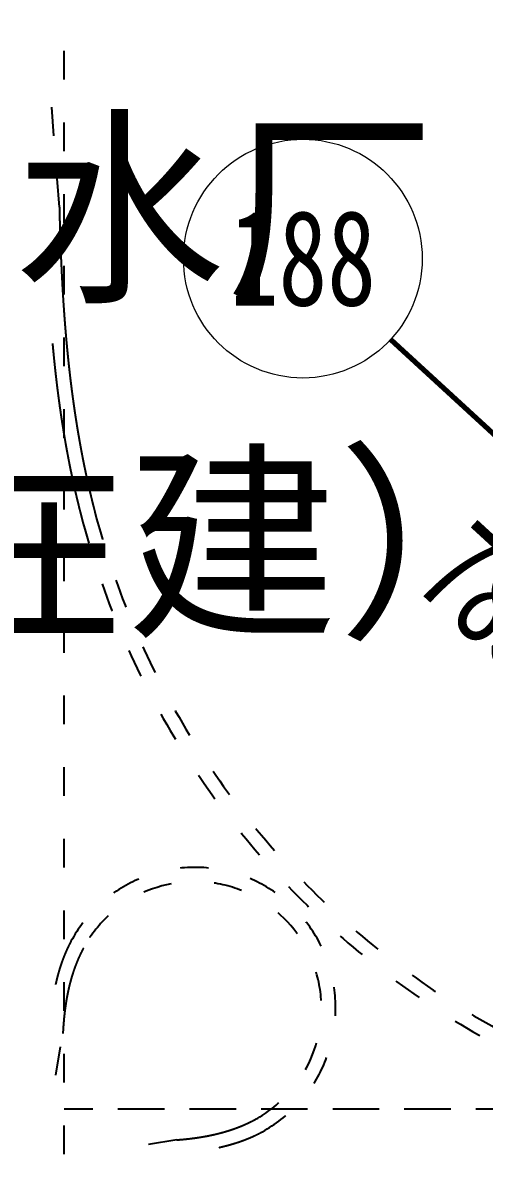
# Model space of a CAD drawing. Header units: millimetres. Extents: x 19715 to 35549, y 3563 to 14826.
# Drawn here: x 21232.6 to 21425.9, y 9720.6 to 10197 of the extents above; entities that cross this region are included whole.
import ezdxf
from ezdxf.enums import TextEntityAlignment as Align

# ---------------------------------------------------------------- set-up
doc = ezdxf.new("R2010")
doc.units = ezdxf.units.MM
doc.linetypes.add('ACAD_ISO03W100', pattern=[30, 12, -18])
doc.layers.get('0').update_dxf_attribs({"linetype": 'ACAD_ISO03W100'})
for name, color, linetype, lineweight in [('下管段标注', 93, 'Continuous', 13), ('管段', 4, 'Continuous', 70), ('节点', 30, 'Continuous', 13)]:
    doc.layers.add(name, color=color, linetype=linetype, lineweight=lineweight)
doc.styles.add('样式 2', font='simhei.ttf')
doc.styles.add('管段仿宋', font='simfang.ttf', dxfattribs={"width": 0.75})
doc.styles.add('节点仿宋', font='simfang.ttf', dxfattribs={"width": 0.75})

msp = doc.modelspace()

# ---------------------------------------------------------------- linework, layer by layer
for points in [[(21249.94, 7833.18), (21249.94, 11293.27)], [(21249.94, 7833.18), (21249.94, 11293.27)], [(21249.94, 7833.18), (21249.94, 11293.27)], [(21249.94, 9742.16), (21709.47, 9742.17)], [(21272.44, 9742.16), (21709.47, 9742.17)]]:
    msp.add_lwpolyline(points)
for points in [[(21512.75, 9743.37, -0.272996), (21262.79, 9992.15, -0.000496), (21262.55, 9993.05, -0.000988), (21262.44, 9993.5, -0.000004), (21262.1, 9994.85, -0.000495), (21262.09, 9994.86, -0.000488), (21261.92, 9995.54, -0.000492), (21261.75, 9996.22, -0.000484), (21261.58, 9996.9, -0.000488), (21261.42, 9997.58, -0.00048), (21261.25, 9998.26, -0.000484), (21261.09, 9998.94, -0.000476), (21260.93, 9999.62, -0.00048), (21260.77, 10000.3, -0.000472), (21260.61, 10000.98, -0.000476), (21260.45, 10001.66, -0.000468), (21260.29, 10002.35, -0.000472), (21260.13, 10003.03, -0.000464), (21259.98, 10003.71, -0.000468), (21259.83, 10004.39, -0.00046), (21259.67, 10005.08, -0.000464), (21259.52, 10005.76, -0.000456), (21259.37, 10006.45, -0.00046), (21259.23, 10007.13, -0.000452), (21259.08, 10007.82, -0.000456), (21258.93, 10008.5, -0.000448), (21258.79, 10009.19, -0.000452), (21258.64, 10009.87, -0.000444), (21258.5, 10010.56, -0.000448), (21258.36, 10011.24, -0.00044), (21258.22, 10011.93, -0.000444), (21258.08, 10012.61, -0.000436), (21257.94, 10013.3, -0.00044), (21257.81, 10013.98, -0.000432), (21257.67, 10014.67, -0.000436), (21257.54, 10015.36, -0.000428), (21257.41, 10016.05, -0.000432), (21257.28, 10016.73, -0.000424), (21257.15, 10017.42, -0.000428), (21257.02, 10018.11, -0.00042), (21256.89, 10018.8, -0.000424), (21256.76, 10019.48, -0.000416), (21256.64, 10020.18, -0.00042), (21256.51, 10020.86, -0.000412), (21256.39, 10021.55, -0.000416), (21256.27, 10022.24, -0.000408), (21256.15, 10022.93, -0.000412), (21256.03, 10023.62, -0.000404), (21255.91, 10024.31, -0.000408), (21255.79, 10025, -0.0004), (21255.67, 10025.69, -0.000404), (21255.56, 10026.38, -0.000396), (21255.44, 10027.07, -0.0004), (21255.33, 10027.76, -0.000392), (21255.22, 10028.46, -0.000396), (21255.11, 10029.14, -0.000388), (21255, 10029.84, -0.000392), (21254.89, 10030.53, -0.000384), (21254.78, 10031.22, -0.000388), (21254.67, 10031.91, -0.00038), (21254.57, 10032.61, -0.000384), (21254.46, 10033.29, -0.000376), (21254.36, 10033.99, -0.00038), (21254.26, 10034.68, -0.000372), (21254.16, 10035.38, -0.000376), (21254.06, 10036.06, -0.000368), (21253.96, 10036.76, -0.000372), (21253.86, 10037.45, -0.000364), (21253.76, 10038.15, -0.000368), (21253.67, 10038.84, -0.00036), (21253.57, 10039.53, -0.000364), (21253.48, 10040.22, -0.000356), (21253.38, 10040.92, -0.00036), (21253.29, 10041.61, -0.000352), (21253.2, 10042.31, -0.000356), (21253.11, 10043, -0.000348), (21253.02, 10043.7, -0.000352), (21252.93, 10044.39, -0.000344), (21252.84, 10045.09, -0.000348), (21252.76, 10045.78, -0.00034), (21252.67, 10046.48, -0.000344), (21252.59, 10047.17, -0.000336), (21252.5, 10047.87, -0.00034), (21252.42, 10048.56, -0.000332), (21252.34, 10049.26, -0.000336), (21252.26, 10049.95, -0.000328), (21252.18, 10050.65, -0.000332), (21252.1, 10051.34, -0.000324), (21252.02, 10052.04, -0.000328), (21251.94, 10052.73, -0.00032), (21251.87, 10053.43, -0.000324), (21251.79, 10054.12, -0.000316), (21251.72, 10054.82, -0.00032), (21251.64, 10055.51, -0.000312), (21251.57, 10056.21, -0.000316), (21251.5, 10056.91, -0.000308), (21251.43, 10057.61, -0.000312), (21251.36, 10058.3, -0.000304), (21251.29, 10059, -0.000308), (21251.22, 10059.69, -0.0003), (21251.15, 10060.39, -0.000304), (21251.09, 10061.09, -0.000296), (21251.02, 10061.79, -0.0003), (21250.96, 10062.48, -0.000292), (21250.89, 10063.18, -0.000296), (21250.83, 10063.87, -0.000288), (21250.77, 10064.58, -0.000292), (21250.7, 10065.27, -0.000284), (21250.64, 10065.97, -0.000288), (21250.58, 10066.66, -0.00028), (21250.52, 10067.37, -0.000284), (21250.47, 10068.06, -0.000276), (21250.41, 10068.76, -0.00028), (21250.35, 10069.45, -0.000272), (21250.29, 10070.16, -0.000276), (21250.24, 10070.85, -0.000268), (21250.18, 10071.55, -0.000272), (21250.13, 10072.25, -0.000264), (21250.08, 10072.95, -0.000268), (21250.02, 10073.64, -0.00026), (21249.97, 10074.34, -0.000264), (21249.92, 10075.04, -0.000256), (21249.87, 10075.74, -0.00026), (21249.82, 10076.43, -0.000252), (21249.77, 10077.14, -0.000256), (21249.73, 10077.83, -0.000248), (21249.68, 10078.53, -0.000252), (21249.63, 10079.23, -0.000244), (21249.58, 10079.93, -0.000248), (21249.54, 10080.62, -0.00024), (21249.49, 10081.33, -0.000244), (21249.45, 10082.02, -0.000236), (21249.41, 10082.73, -0.00024), (21249.37, 10083.42, -0.000232), (21249.32, 10084.12, -0.000236), (21249.28, 10084.82, -0.000228), (21249.24, 10085.52, -0.000232), (21249.2, 10086.21, -0.000224), (21249.16, 10086.92, -0.000228), (21249.12, 10087.61, -0.00022), (21249.08, 10088.32, -0.000224), (21249.05, 10089.01, -0.000216), (21249.01, 10089.72, -0.00022), (21248.97, 10090.41, -0.000212), (21248.94, 10091.11, -0.000216), (21248.9, 10091.81, -0.000208), (21248.87, 10092.51, -0.000212), (21248.83, 10093.2, -0.000204), (21248.8, 10093.91, -0.000208), (21248.77, 10094.6, -0.0002), (21248.74, 10095.31, -0.000204), (21248.7, 10096, -0.000196), (21248.67, 10096.71, -0.0002), (21248.64, 10097.4, -0.000192), (21248.61, 10098.11, -0.000196), (21248.58, 10098.8, -0.000188), (21248.55, 10099.51, -0.000192), (21248.53, 10100.2, -0.000184), (21248.5, 10100.9, -0.000188), (21248.47, 10101.6, -0.00018), (21248.44, 10102.3, -0.000184), (21248.42, 10103, -0.000176), (21248.39, 10103.7, -0.00018), (21248.37, 10104.39, -0.000172), (21248.34, 10105.1, -0.000176), (21248.32, 10105.79, -0.000168), (21248.29, 10106.5, -0.000172), (21248.27, 10107.19, -0.000164), (21248.25, 10107.9, -0.000168), (21248.23, 10108.59, -0.00016), (21248.2, 10109.3, -0.000164), (21248.18, 10109.99, -0.000156), (21248.16, 10110.7, -0.00016), (21248.14, 10111.39, -0.000152), (21248.12, 10112.1, -0.000156), (21248.1, 10112.79, -0.000148), (21248.08, 10113.5, -0.000152), (21248.06, 10114.19, -0.000144), (21248.04, 10114.9, -0.000148), (21248.03, 10115.59, -0.00014), (21248.01, 10116.3, -0.000144), (21247.99, 10116.99, -0.000136), (21247.97, 10117.7, -0.00014), (21247.96, 10118.39, -0.000132), (21247.94, 10119.1, -0.000136), (21247.93, 10119.79), (21244.56, 10164.3)], [(21512.75, 9743.37, -0.272996), (21262.79, 9992.15, -0.000496), (21262.55, 9993.05, -0.000988), (21262.44, 9993.5, -0.000004), (21262.1, 9994.85, -0.000495), (21262.09, 9994.86, -0.000488), (21261.92, 9995.54, -0.000492), (21261.75, 9996.22, -0.000484), (21261.58, 9996.9, -0.000488), (21261.42, 9997.58, -0.00048), (21261.25, 9998.26, -0.000484), (21261.09, 9998.94, -0.000476), (21260.93, 9999.62, -0.00048), (21260.77, 10000.3, -0.000472), (21260.61, 10000.98, -0.000476), (21260.45, 10001.66, -0.000468), (21260.29, 10002.35, -0.000472), (21260.13, 10003.03, -0.000464), (21259.98, 10003.71, -0.000468), (21259.83, 10004.39, -0.00046), (21259.67, 10005.08, -0.000464), (21259.52, 10005.76, -0.000456), (21259.37, 10006.45, -0.00046), (21259.23, 10007.13, -0.000452), (21259.08, 10007.82, -0.000456), (21258.93, 10008.5, -0.000448), (21258.79, 10009.19, -0.000452), (21258.64, 10009.87, -0.000444), (21258.5, 10010.56, -0.000448), (21258.36, 10011.24, -0.00044), (21258.22, 10011.93, -0.000444), (21258.08, 10012.61, -0.000436), (21257.94, 10013.3, -0.00044), (21257.81, 10013.98, -0.000432), (21257.67, 10014.67, -0.000436), (21257.54, 10015.36, -0.000428), (21257.41, 10016.05, -0.000432), (21257.28, 10016.73, -0.000424), (21257.15, 10017.42, -0.000428), (21257.02, 10018.11, -0.00042), (21256.89, 10018.8, -0.000424), (21256.76, 10019.48, -0.000416), (21256.64, 10020.18, -0.00042), (21256.51, 10020.86, -0.000412), (21256.39, 10021.55, -0.000416), (21256.27, 10022.24, -0.000408), (21256.15, 10022.93, -0.000412), (21256.03, 10023.62, -0.000404), (21255.91, 10024.31, -0.000408), (21255.79, 10025, -0.0004), (21255.67, 10025.69, -0.000404), (21255.56, 10026.38, -0.000396), (21255.44, 10027.07, -0.0004), (21255.33, 10027.76, -0.000392), (21255.22, 10028.46, -0.000396), (21255.11, 10029.14, -0.000388), (21255, 10029.84, -0.000392), (21254.89, 10030.53, -0.000384), (21254.78, 10031.22, -0.000388), (21254.67, 10031.91, -0.00038), (21254.57, 10032.61, -0.000384), (21254.46, 10033.29, -0.000376), (21254.36, 10033.99, -0.00038), (21254.26, 10034.68, -0.000372), (21254.16, 10035.38, -0.000376), (21254.06, 10036.06, -0.000368), (21253.96, 10036.76, -0.000372), (21253.86, 10037.45, -0.000364), (21253.76, 10038.15, -0.000368), (21253.67, 10038.84, -0.00036), (21253.57, 10039.53, -0.000364), (21253.48, 10040.22, -0.000356), (21253.38, 10040.92, -0.00036), (21253.29, 10041.61, -0.000352), (21253.2, 10042.31, -0.000356), (21253.11, 10043, -0.000348), (21253.02, 10043.7, -0.000352), (21252.93, 10044.39, -0.000344), (21252.84, 10045.09, -0.000348), (21252.76, 10045.78, -0.00034), (21252.67, 10046.48, -0.000344), (21252.59, 10047.17, -0.000336), (21252.5, 10047.87, -0.00034), (21252.42, 10048.56, -0.000332), (21252.34, 10049.26, -0.000336), (21252.26, 10049.95, -0.000328), (21252.18, 10050.65, -0.000332), (21252.1, 10051.34, -0.000324), (21252.02, 10052.04, -0.000328), (21251.94, 10052.73, -0.00032), (21251.87, 10053.43, -0.000324), (21251.79, 10054.12, -0.000316), (21251.72, 10054.82, -0.00032), (21251.64, 10055.51, -0.000312), (21251.57, 10056.21, -0.000316), (21251.5, 10056.91, -0.000308), (21251.43, 10057.61, -0.000312), (21251.36, 10058.3, -0.000304), (21251.29, 10059, -0.000308), (21251.22, 10059.69, -0.0003), (21251.15, 10060.39, -0.000304), (21251.09, 10061.09, -0.000296), (21251.02, 10061.79, -0.0003), (21250.96, 10062.48, -0.000292), (21250.89, 10063.18, -0.000296), (21250.83, 10063.87, -0.000288), (21250.77, 10064.58, -0.000292), (21250.7, 10065.27, -0.000284), (21250.64, 10065.97, -0.000288), (21250.58, 10066.66, -0.00028), (21250.52, 10067.37, -0.000284), (21250.47, 10068.06, -0.000276), (21250.41, 10068.76, -0.00028), (21250.35, 10069.45, -0.000272), (21250.29, 10070.16, -0.000276), (21250.24, 10070.85, -0.000268), (21250.18, 10071.55, -0.000272), (21250.13, 10072.25, -0.000264), (21250.08, 10072.95, -0.000268), (21250.02, 10073.64, -0.00026), (21249.97, 10074.34, -0.000264), (21249.92, 10075.04, -0.000256), (21249.87, 10075.74, -0.00026), (21249.82, 10076.43, -0.000252), (21249.77, 10077.14, -0.000256), (21249.73, 10077.83, -0.000248), (21249.68, 10078.53, -0.000252), (21249.63, 10079.23, -0.000244), (21249.58, 10079.93, -0.000248), (21249.54, 10080.62, -0.00024), (21249.49, 10081.33, -0.000244), (21249.45, 10082.02, -0.000236), (21249.41, 10082.73, -0.00024), (21249.37, 10083.42, -0.000232), (21249.32, 10084.12, -0.000236), (21249.28, 10084.82, -0.000228), (21249.24, 10085.52, -0.000232), (21249.2, 10086.21, -0.000224), (21249.16, 10086.92, -0.000228), (21249.12, 10087.61, -0.00022), (21249.08, 10088.32, -0.000224), (21249.05, 10089.01, -0.000216), (21249.01, 10089.72, -0.00022), (21248.97, 10090.41, -0.000212), (21248.94, 10091.11, -0.000216), (21248.9, 10091.81, -0.000208), (21248.87, 10092.51, -0.000212), (21248.83, 10093.2, -0.000204), (21248.8, 10093.91, -0.000208), (21248.77, 10094.6, -0.0002), (21248.74, 10095.31, -0.000204), (21248.7, 10096, -0.000196), (21248.67, 10096.71, -0.0002), (21248.64, 10097.4, -0.000192), (21248.61, 10098.11, -0.000196), (21248.58, 10098.8, -0.000188), (21248.55, 10099.51, -0.000192), (21248.53, 10100.2, -0.000184), (21248.5, 10100.9, -0.000188), (21248.47, 10101.6, -0.00018), (21248.44, 10102.3, -0.000184), (21248.42, 10103, -0.000176), (21248.39, 10103.7, -0.00018), (21248.37, 10104.39, -0.000172), (21248.34, 10105.1, -0.000176), (21248.32, 10105.79, -0.000168), (21248.29, 10106.5, -0.000172), (21248.27, 10107.19, -0.000164), (21248.25, 10107.9, -0.000168), (21248.23, 10108.59, -0.00016), (21248.2, 10109.3, -0.000164), (21248.18, 10109.99, -0.000156), (21248.16, 10110.7, -0.00016), (21248.14, 10111.39, -0.000152), (21248.12, 10112.1, -0.000156), (21248.1, 10112.79, -0.000148), (21248.08, 10113.5, -0.000152), (21248.06, 10114.19, -0.000144), (21248.04, 10114.9, -0.000148), (21248.03, 10115.59, -0.00014), (21248.01, 10116.3, -0.000144), (21247.99, 10116.99, -0.000136), (21247.97, 10117.7, -0.00014), (21247.96, 10118.39, -0.000132), (21247.94, 10119.1, -0.000136), (21247.93, 10119.79), (21244.56, 10164.3)], [(21512.75, 9743.37, -0.272996), (21262.79, 9992.15, -0.000496), (21262.55, 9993.05, -0.000988), (21262.44, 9993.5, -0.000004), (21262.1, 9994.85, -0.000495), (21262.09, 9994.86, -0.000488), (21261.92, 9995.54, -0.000492), (21261.75, 9996.22, -0.000484), (21261.58, 9996.9, -0.000488), (21261.42, 9997.58, -0.00048), (21261.25, 9998.26, -0.000484), (21261.09, 9998.94, -0.000476), (21260.93, 9999.62, -0.00048), (21260.77, 10000.3, -0.000472), (21260.61, 10000.98, -0.000476), (21260.45, 10001.66, -0.000468), (21260.29, 10002.35, -0.000472), (21260.13, 10003.03, -0.000464), (21259.98, 10003.71, -0.000468), (21259.83, 10004.39, -0.00046), (21259.67, 10005.08, -0.000464), (21259.52, 10005.76, -0.000456), (21259.37, 10006.45, -0.00046), (21259.23, 10007.13, -0.000452), (21259.08, 10007.82, -0.000456), (21258.93, 10008.5, -0.000448), (21258.79, 10009.19, -0.000452), (21258.64, 10009.87, -0.000444), (21258.5, 10010.56, -0.000448), (21258.36, 10011.24, -0.00044), (21258.22, 10011.93, -0.000444), (21258.08, 10012.61, -0.000436), (21257.94, 10013.3, -0.00044), (21257.81, 10013.98, -0.000432), (21257.67, 10014.67, -0.000436), (21257.54, 10015.36, -0.000428), (21257.41, 10016.05, -0.000432), (21257.28, 10016.73, -0.000424), (21257.15, 10017.42, -0.000428), (21257.02, 10018.11, -0.00042), (21256.89, 10018.8, -0.000424), (21256.76, 10019.48, -0.000416), (21256.64, 10020.18, -0.00042), (21256.51, 10020.86, -0.000412), (21256.39, 10021.55, -0.000416), (21256.27, 10022.24, -0.000408), (21256.15, 10022.93, -0.000412), (21256.03, 10023.62, -0.000404), (21255.91, 10024.31, -0.000408), (21255.79, 10025, -0.0004), (21255.67, 10025.69, -0.000404), (21255.56, 10026.38, -0.000396), (21255.44, 10027.07, -0.0004), (21255.33, 10027.76, -0.000392), (21255.22, 10028.46, -0.000396), (21255.11, 10029.14, -0.000388), (21255, 10029.84, -0.000392), (21254.89, 10030.53, -0.000384), (21254.78, 10031.22, -0.000388), (21254.67, 10031.91, -0.00038), (21254.57, 10032.61, -0.000384), (21254.46, 10033.29, -0.000376), (21254.36, 10033.99, -0.00038), (21254.26, 10034.68, -0.000372), (21254.16, 10035.38, -0.000376), (21254.06, 10036.06, -0.000368), (21253.96, 10036.76, -0.000372), (21253.86, 10037.45, -0.000364), (21253.76, 10038.15, -0.000368), (21253.67, 10038.84, -0.00036), (21253.57, 10039.53, -0.000364), (21253.48, 10040.22, -0.000356), (21253.38, 10040.92, -0.00036), (21253.29, 10041.61, -0.000352), (21253.2, 10042.31, -0.000356), (21253.11, 10043, -0.000348), (21253.02, 10043.7, -0.000352), (21252.93, 10044.39, -0.000344), (21252.84, 10045.09, -0.000348), (21252.76, 10045.78, -0.00034), (21252.67, 10046.48, -0.000344), (21252.59, 10047.17, -0.000336), (21252.5, 10047.87, -0.00034), (21252.42, 10048.56, -0.000332), (21252.34, 10049.26, -0.000336), (21252.26, 10049.95, -0.000328), (21252.18, 10050.65, -0.000332), (21252.1, 10051.34, -0.000324), (21252.02, 10052.04, -0.000328), (21251.94, 10052.73, -0.00032), (21251.87, 10053.43, -0.000324), (21251.79, 10054.12, -0.000316), (21251.72, 10054.82, -0.00032), (21251.64, 10055.51, -0.000312), (21251.57, 10056.21, -0.000316), (21251.5, 10056.91, -0.000308), (21251.43, 10057.61, -0.000312), (21251.36, 10058.3, -0.000304), (21251.29, 10059, -0.000308), (21251.22, 10059.69, -0.0003), (21251.15, 10060.39, -0.000304), (21251.09, 10061.09, -0.000296), (21251.02, 10061.79, -0.0003), (21250.96, 10062.48, -0.000292), (21250.89, 10063.18, -0.000296), (21250.83, 10063.87, -0.000288), (21250.77, 10064.58, -0.000292), (21250.7, 10065.27, -0.000284), (21250.64, 10065.97, -0.000288), (21250.58, 10066.66, -0.00028), (21250.52, 10067.37, -0.000284), (21250.47, 10068.06, -0.000276), (21250.41, 10068.76, -0.00028), (21250.35, 10069.45, -0.000272), (21250.29, 10070.16, -0.000276), (21250.24, 10070.85, -0.000268), (21250.18, 10071.55, -0.000272), (21250.13, 10072.25, -0.000264), (21250.08, 10072.95, -0.000268), (21250.02, 10073.64, -0.00026), (21249.97, 10074.34, -0.000264), (21249.92, 10075.04, -0.000256), (21249.87, 10075.74, -0.00026), (21249.82, 10076.43, -0.000252), (21249.77, 10077.14, -0.000256), (21249.73, 10077.83, -0.000248), (21249.68, 10078.53, -0.000252), (21249.63, 10079.23, -0.000244), (21249.58, 10079.93, -0.000248), (21249.54, 10080.62, -0.00024), (21249.49, 10081.33, -0.000244), (21249.45, 10082.02, -0.000236), (21249.41, 10082.73, -0.00024), (21249.37, 10083.42, -0.000232), (21249.32, 10084.12, -0.000236), (21249.28, 10084.82, -0.000228), (21249.24, 10085.52, -0.000232), (21249.2, 10086.21, -0.000224), (21249.16, 10086.92, -0.000228), (21249.12, 10087.61, -0.00022), (21249.08, 10088.32, -0.000224), (21249.05, 10089.01, -0.000216), (21249.01, 10089.72, -0.00022), (21248.97, 10090.41, -0.000212), (21248.94, 10091.11, -0.000216), (21248.9, 10091.81, -0.000208), (21248.87, 10092.51, -0.000212), (21248.83, 10093.2, -0.000204), (21248.8, 10093.91, -0.000208), (21248.77, 10094.6, -0.0002), (21248.74, 10095.31, -0.000204), (21248.7, 10096, -0.000196), (21248.67, 10096.71, -0.0002), (21248.64, 10097.4, -0.000192), (21248.61, 10098.11, -0.000196), (21248.58, 10098.8, -0.000188), (21248.55, 10099.51, -0.000192), (21248.53, 10100.2, -0.000184), (21248.5, 10100.9, -0.000188), (21248.47, 10101.6, -0.00018), (21248.44, 10102.3, -0.000184), (21248.42, 10103, -0.000176), (21248.39, 10103.7, -0.00018), (21248.37, 10104.39, -0.000172), (21248.34, 10105.1, -0.000176), (21248.32, 10105.79, -0.000168), (21248.29, 10106.5, -0.000172), (21248.27, 10107.19, -0.000164), (21248.25, 10107.9, -0.000168), (21248.23, 10108.59, -0.00016), (21248.2, 10109.3, -0.000164), (21248.18, 10109.99, -0.000156), (21248.16, 10110.7, -0.00016), (21248.14, 10111.39, -0.000152), (21248.12, 10112.1, -0.000156), (21248.1, 10112.79, -0.000148), (21248.08, 10113.5, -0.000152), (21248.06, 10114.19, -0.000144), (21248.04, 10114.9, -0.000148), (21248.03, 10115.59, -0.00014), (21248.01, 10116.3, -0.000144), (21247.99, 10116.99, -0.000136), (21247.97, 10117.7, -0.00014), (21247.96, 10118.39, -0.000132), (21247.94, 10119.1, -0.000136), (21247.93, 10119.79), (21244.56, 10164.3)], [(21511.28, 9737.61, -0.272996), (21257.03, 9990.65, -0.000496), (21256.8, 9991.55, -0.000988), (21256.68, 9992, -0.000004), (21256.34, 9993.35, -0.000495), (21256.33, 9993.36, -0.000488), (21256.16, 9994.04, -0.000492), (21256, 9994.72, -0.000484), (21255.83, 9995.4, -0.000488), (21255.66, 9996.08, -0.00048), (21255.5, 9996.76, -0.000484), (21255.33, 9997.44, -0.000476), (21255.17, 9998.12, -0.00048), (21255.01, 9998.8, -0.000472), (21254.85, 9999.48, -0.000476), (21254.69, 10000.16, -0.000468), (21254.53, 10000.85, -0.000472), (21254.38, 10001.53, -0.000464), (21254.22, 10002.21, -0.000468), (21254.07, 10002.89, -0.00046), (21253.92, 10003.58, -0.000464), (21253.77, 10004.26, -0.000456), (21253.62, 10004.95, -0.00046), (21253.47, 10005.63, -0.000452), (21253.32, 10006.32, -0.000456), (21253.17, 10007, -0.000448), (21253.03, 10007.69, -0.000452), (21252.89, 10008.37, -0.000444), (21252.74, 10009.06, -0.000448), (21252.6, 10009.74, -0.00044), (21252.46, 10010.43, -0.000444), (21252.32, 10011.11, -0.000436), (21252.19, 10011.8, -0.00044), (21252.05, 10012.48, -0.000432), (21251.92, 10013.17, -0.000436), (21251.78, 10013.86, -0.000428), (21251.65, 10014.55, -0.000432), (21251.52, 10015.23, -0.000424), (21251.39, 10015.92, -0.000428), (21251.26, 10016.61, -0.00042), (21251.13, 10017.3, -0.000424), (21251, 10017.99, -0.000416), (21250.88, 10018.68, -0.00042), (21250.75, 10019.36, -0.000412), (21250.63, 10020.06, -0.000416), (21250.51, 10020.74, -0.000408), (21250.39, 10021.43, -0.000412), (21250.27, 10022.12, -0.000404), (21250.15, 10022.81, -0.000408), (21250.03, 10023.5, -0.0004), (21249.92, 10024.19, -0.000404), (21249.8, 10024.88, -0.000396), (21249.69, 10025.57, -0.0004), (21249.57, 10026.26, -0.000392), (21249.46, 10026.96, -0.000396), (21249.35, 10027.64, -0.000388), (21249.24, 10028.34, -0.000392), (21249.13, 10029.03, -0.000384), (21249.02, 10029.72, -0.000388), (21248.92, 10030.41, -0.00038), (21248.81, 10031.11, -0.000384), (21248.71, 10031.79, -0.000376), (21248.6, 10032.49, -0.00038), (21248.5, 10033.18, -0.000372), (21248.4, 10033.88, -0.000376), (21248.3, 10034.56, -0.000368), (21248.2, 10035.26, -0.000372), (21248.1, 10035.95, -0.000364), (21248, 10036.65, -0.000368), (21247.91, 10037.34, -0.00036), (21247.81, 10038.03, -0.000364), (21247.72, 10038.72, -0.000356), (21247.62, 10039.42, -0.00036), (21247.53, 10040.11, -0.000352), (21247.44, 10040.81, -0.000356), (21247.35, 10041.5, -0.000348), (21247.26, 10042.2, -0.000352), (21247.17, 10042.89, -0.000344), (21247.08, 10043.59, -0.000348), (21247, 10044.28, -0.00034), (21246.91, 10044.98, -0.000344), (21246.83, 10045.67, -0.000336), (21246.74, 10046.37, -0.00034), (21246.66, 10047.06, -0.000332), (21246.58, 10047.76, -0.000336), (21246.5, 10048.45, -0.000328), (21246.42, 10049.15, -0.000332), (21246.34, 10049.84, -0.000324), (21246.26, 10050.54, -0.000328), (21246.19, 10051.23, -0.00032), (21246.11, 10051.93, -0.000324), (21246.03, 10052.62, -0.000316), (21245.96, 10053.32, -0.00032), (21245.89, 10054.01, -0.000312), (21245.81, 10054.72, -0.000316), (21245.74, 10055.41, -0.000308), (21245.67, 10056.11, -0.000312), (21245.6, 10056.8, -0.000304), (21245.53, 10057.5, -0.000308), (21245.46, 10058.19, -0.0003), (21245.4, 10058.89, -0.000304), (21245.33, 10059.59, -0.000296), (21245.26, 10060.29, -0.0003), (21245.2, 10060.98, -0.000292), (21245.13, 10061.68, -0.000296), (21245.07, 10062.37, -0.0001), (21245.05, 10062.62)], [(21511.28, 9737.61, -0.272996), (21257.03, 9990.65, -0.000496), (21256.8, 9991.55, -0.000988), (21256.68, 9992, -0.000004), (21256.34, 9993.35, -0.000495), (21256.33, 9993.36, -0.000488), (21256.16, 9994.04, -0.000492), (21256, 9994.72, -0.000484), (21255.83, 9995.4, -0.000488), (21255.66, 9996.08, -0.00048), (21255.5, 9996.76, -0.000484), (21255.33, 9997.44, -0.000476), (21255.17, 9998.12, -0.00048), (21255.01, 9998.8, -0.000472), (21254.85, 9999.48, -0.000476), (21254.69, 10000.16, -0.000468), (21254.53, 10000.85, -0.000472), (21254.38, 10001.53, -0.000464), (21254.22, 10002.21, -0.000468), (21254.07, 10002.89, -0.00046), (21253.92, 10003.58, -0.000464), (21253.77, 10004.26, -0.000456), (21253.62, 10004.95, -0.00046), (21253.47, 10005.63, -0.000452), (21253.32, 10006.32, -0.000456), (21253.17, 10007, -0.000448), (21253.03, 10007.69, -0.000452), (21252.89, 10008.37, -0.000444), (21252.74, 10009.06, -0.000448), (21252.6, 10009.74, -0.00044), (21252.46, 10010.43, -0.000444), (21252.32, 10011.11, -0.000436), (21252.19, 10011.8, -0.00044), (21252.05, 10012.48, -0.000432), (21251.92, 10013.17, -0.000436), (21251.78, 10013.86, -0.000428), (21251.65, 10014.55, -0.000432), (21251.52, 10015.23, -0.000424), (21251.39, 10015.92, -0.000428), (21251.26, 10016.61, -0.00042), (21251.13, 10017.3, -0.000424), (21251, 10017.99, -0.000416), (21250.88, 10018.68, -0.00042), (21250.75, 10019.36, -0.000412), (21250.63, 10020.06, -0.000416), (21250.51, 10020.74, -0.000408), (21250.39, 10021.43, -0.000412), (21250.27, 10022.12, -0.000404), (21250.15, 10022.81, -0.000408), (21250.03, 10023.5, -0.0004), (21249.92, 10024.19, -0.000404), (21249.8, 10024.88, -0.000396), (21249.69, 10025.57, -0.0004), (21249.57, 10026.26, -0.000392), (21249.46, 10026.96, -0.000396), (21249.35, 10027.64, -0.000388), (21249.24, 10028.34, -0.000392), (21249.13, 10029.03, -0.000384), (21249.02, 10029.72, -0.000388), (21248.92, 10030.41, -0.00038), (21248.81, 10031.11, -0.000384), (21248.71, 10031.79, -0.000376), (21248.6, 10032.49, -0.00038), (21248.5, 10033.18, -0.000372), (21248.4, 10033.88, -0.000376), (21248.3, 10034.56, -0.000368), (21248.2, 10035.26, -0.000372), (21248.1, 10035.95, -0.000364), (21248, 10036.65, -0.000368), (21247.91, 10037.34, -0.00036), (21247.81, 10038.03, -0.000364), (21247.72, 10038.72, -0.000356), (21247.62, 10039.42, -0.00036), (21247.53, 10040.11, -0.000352), (21247.44, 10040.81, -0.000356), (21247.35, 10041.5, -0.000348), (21247.26, 10042.2, -0.000352), (21247.17, 10042.89, -0.000344), (21247.08, 10043.59, -0.000348), (21247, 10044.28, -0.00034), (21246.91, 10044.98, -0.000344), (21246.83, 10045.67, -0.000336), (21246.74, 10046.37, -0.00034), (21246.66, 10047.06, -0.000332), (21246.58, 10047.76, -0.000336), (21246.5, 10048.45, -0.000328), (21246.42, 10049.15, -0.000332), (21246.34, 10049.84, -0.000324), (21246.26, 10050.54, -0.000328), (21246.19, 10051.23, -0.00032), (21246.11, 10051.93, -0.000324), (21246.03, 10052.62, -0.000316), (21245.96, 10053.32, -0.00032), (21245.89, 10054.01, -0.000312), (21245.81, 10054.72, -0.000316), (21245.74, 10055.41, -0.000308), (21245.67, 10056.11, -0.000312), (21245.6, 10056.8, -0.000304), (21245.53, 10057.5, -0.000308), (21245.46, 10058.19, -0.0003), (21245.4, 10058.89, -0.000304), (21245.33, 10059.59, -0.000296), (21245.26, 10060.29, -0.0003), (21245.2, 10060.98, -0.000292), (21245.13, 10061.68, -0.000296), (21245.07, 10062.37, -0.0001), (21245.05, 10062.62)], [(21511.28, 9737.61, -0.272996), (21257.03, 9990.65, -0.000496), (21256.8, 9991.55, -0.000988), (21256.68, 9992, -0.000004), (21256.34, 9993.35, -0.000495), (21256.33, 9993.36, -0.000488), (21256.16, 9994.04, -0.000492), (21256, 9994.72, -0.000484), (21255.83, 9995.4, -0.000488), (21255.66, 9996.08, -0.00048), (21255.5, 9996.76, -0.000484), (21255.33, 9997.44, -0.000476), (21255.17, 9998.12, -0.00048), (21255.01, 9998.8, -0.000472), (21254.85, 9999.48, -0.000476), (21254.69, 10000.16, -0.000468), (21254.53, 10000.85, -0.000472), (21254.38, 10001.53, -0.000464), (21254.22, 10002.21, -0.000468), (21254.07, 10002.89, -0.00046), (21253.92, 10003.58, -0.000464), (21253.77, 10004.26, -0.000456), (21253.62, 10004.95, -0.00046), (21253.47, 10005.63, -0.000452), (21253.32, 10006.32, -0.000456), (21253.17, 10007, -0.000448), (21253.03, 10007.69, -0.000452), (21252.89, 10008.37, -0.000444), (21252.74, 10009.06, -0.000448), (21252.6, 10009.74, -0.00044), (21252.46, 10010.43, -0.000444), (21252.32, 10011.11, -0.000436), (21252.19, 10011.8, -0.00044), (21252.05, 10012.48, -0.000432), (21251.92, 10013.17, -0.000436), (21251.78, 10013.86, -0.000428), (21251.65, 10014.55, -0.000432), (21251.52, 10015.23, -0.000424), (21251.39, 10015.92, -0.000428), (21251.26, 10016.61, -0.00042), (21251.13, 10017.3, -0.000424), (21251, 10017.99, -0.000416), (21250.88, 10018.68, -0.00042), (21250.75, 10019.36, -0.000412), (21250.63, 10020.06, -0.000416), (21250.51, 10020.74, -0.000408), (21250.39, 10021.43, -0.000412), (21250.27, 10022.12, -0.000404), (21250.15, 10022.81, -0.000408), (21250.03, 10023.5, -0.0004), (21249.92, 10024.19, -0.000404), (21249.8, 10024.88, -0.000396), (21249.69, 10025.57, -0.0004), (21249.57, 10026.26, -0.000392), (21249.46, 10026.96, -0.000396), (21249.35, 10027.64, -0.000388), (21249.24, 10028.34, -0.000392), (21249.13, 10029.03, -0.000384), (21249.02, 10029.72, -0.000388), (21248.92, 10030.41, -0.00038), (21248.81, 10031.11, -0.000384), (21248.71, 10031.79, -0.000376), (21248.6, 10032.49, -0.00038), (21248.5, 10033.18, -0.000372), (21248.4, 10033.88, -0.000376), (21248.3, 10034.56, -0.000368), (21248.2, 10035.26, -0.000372), (21248.1, 10035.95, -0.000364), (21248, 10036.65, -0.000368), (21247.91, 10037.34, -0.00036), (21247.81, 10038.03, -0.000364), (21247.72, 10038.72, -0.000356), (21247.62, 10039.42, -0.00036), (21247.53, 10040.11, -0.000352), (21247.44, 10040.81, -0.000356), (21247.35, 10041.5, -0.000348), (21247.26, 10042.2, -0.000352), (21247.17, 10042.89, -0.000344), (21247.08, 10043.59, -0.000348), (21247, 10044.28, -0.00034), (21246.91, 10044.98, -0.000344), (21246.83, 10045.67, -0.000336), (21246.74, 10046.37, -0.00034), (21246.66, 10047.06, -0.000332), (21246.58, 10047.76, -0.000336), (21246.5, 10048.45, -0.000328), (21246.42, 10049.15, -0.000332), (21246.34, 10049.84, -0.000324), (21246.26, 10050.54, -0.000328), (21246.19, 10051.23, -0.00032), (21246.11, 10051.93, -0.000324), (21246.03, 10052.62, -0.000316), (21245.96, 10053.32, -0.00032), (21245.89, 10054.01, -0.000312), (21245.81, 10054.72, -0.000316), (21245.74, 10055.41, -0.000308), (21245.67, 10056.11, -0.000312), (21245.6, 10056.8, -0.000304), (21245.53, 10057.5, -0.000308), (21245.46, 10058.19, -0.0003), (21245.4, 10058.89, -0.000304), (21245.33, 10059.59, -0.000296), (21245.26, 10060.29, -0.0003), (21245.2, 10060.98, -0.000292), (21245.13, 10061.68, -0.000296), (21245.07, 10062.37, -0.0001), (21245.05, 10062.62)], [(21246.33, 9794.16, -0.001297), (21246.42, 9794.57, -0.002031), (21246.58, 9795.27, -0.002187), (21246.73, 9795.94, -0.002109), (21246.9, 9796.63, -0.002266), (21247.07, 9797.3, -0.002188), (21247.24, 9797.99, -0.002344), (21247.42, 9798.65, -0.002266), (21247.61, 9799.34, -0.002422), (21247.8, 9800, -0.002344), (21248.01, 9800.68, -0.0025), (21248.21, 9801.34, -0.002422), (21248.43, 9802.02, -0.002578), (21248.65, 9802.67, -0.0025), (21248.88, 9803.34, -0.002656), (21249.11, 9803.99, -0.002578), (21249.35, 9804.66, -0.002734), (21249.6, 9805.31, -0.002656), (21249.85, 9805.97, -0.002813), (21250.11, 9806.61, -0.002735), (21250.39, 9807.26, -0.002891), (21250.66, 9807.9, -0.002812), (21250.95, 9808.55, -0.002969), (21251.23, 9809.18, -0.002891), (21251.53, 9809.82, -0.003047), (21251.56, 9809.87, -0.000141), (21252.15, 9811.07, -0.005952), (21252.37, 9811.49, -0.003047), (21252.8, 9812.31, -1.3389), (21332.97, 9732.53, -0.003047), (21332.15, 9732.09, -0.005952), (21331.73, 9731.87, -0.000141), (21330.54, 9731.28, -0.003047), (21330.48, 9731.25, -0.002891), (21329.84, 9730.94, -0.002969), (21329.21, 9730.65, -0.002813), (21328.57, 9730.36, -0.002891), (21327.93, 9730.09, -0.002734), (21327.28, 9729.81, -0.002813), (21326.64, 9729.55, -0.002656), (21325.98, 9729.29, -0.002734), (21325.34, 9729.04, -0.002578), (21324.67, 9728.79, -0.002656), (21324.02, 9728.56, -0.0025), (21323.35, 9728.33, -0.002578), (21322.7, 9728.11, -0.002422), (21322.02, 9727.89, -0.0025), (21321.36, 9727.68, -0.002344), (21320.68, 9727.47, -0.002422), (21320.02, 9727.28, -0.002266), (21319.34, 9727.08, -0.002344), (21318.67, 9726.9, -0.002187), (21317.98, 9726.72, -0.002266), (21317.32, 9726.55, -0.00211), (21316.63, 9726.38, -0.002188), (21315.96, 9726.22, -0.002031), (21315.26, 9726.06, -0.001297), (21314.85, 9725.97)], [(21246.33, 9794.16, -0.001297), (21246.42, 9794.57, -0.002031), (21246.58, 9795.27, -0.002187), (21246.73, 9795.94, -0.002109), (21246.9, 9796.63, -0.002266), (21247.07, 9797.3, -0.002188), (21247.24, 9797.99, -0.002344), (21247.42, 9798.65, -0.002266), (21247.61, 9799.34, -0.002422), (21247.8, 9800, -0.002344), (21248.01, 9800.68, -0.0025), (21248.21, 9801.34, -0.002422), (21248.43, 9802.02, -0.002578), (21248.65, 9802.67, -0.0025), (21248.88, 9803.34, -0.002656), (21249.11, 9803.99, -0.002578), (21249.35, 9804.66, -0.002734), (21249.6, 9805.31, -0.002656), (21249.85, 9805.97, -0.002813), (21250.11, 9806.61, -0.002735), (21250.39, 9807.26, -0.002891), (21250.66, 9807.9, -0.002812), (21250.95, 9808.55, -0.002969), (21251.23, 9809.18, -0.002891), (21251.53, 9809.82, -0.003047), (21251.56, 9809.87, -0.000141), (21252.15, 9811.07, -0.005952), (21252.37, 9811.49, -0.003047), (21252.8, 9812.31, -1.3389), (21332.97, 9732.53, -0.003047), (21332.15, 9732.09, -0.005952), (21331.73, 9731.87, -0.000141), (21330.54, 9731.28, -0.003047), (21330.48, 9731.25, -0.002891), (21329.84, 9730.94, -0.002969), (21329.21, 9730.65, -0.002813), (21328.57, 9730.36, -0.002891), (21327.93, 9730.09, -0.002734), (21327.28, 9729.81, -0.002813), (21326.64, 9729.55, -0.002656), (21325.98, 9729.29, -0.002734), (21325.34, 9729.04, -0.002578), (21324.67, 9728.79, -0.002656), (21324.02, 9728.56, -0.0025), (21323.35, 9728.33, -0.002578), (21322.7, 9728.11, -0.002422), (21322.02, 9727.89, -0.0025), (21321.36, 9727.68, -0.002344), (21320.68, 9727.47, -0.002422), (21320.02, 9727.28, -0.002266), (21319.34, 9727.08, -0.002344), (21318.67, 9726.9, -0.002187), (21317.98, 9726.72, -0.002266), (21317.32, 9726.55, -0.00211), (21316.63, 9726.38, -0.002188), (21315.96, 9726.22, -0.002031), (21315.26, 9726.06, -0.001297), (21314.85, 9725.97)], [(21246.33, 9794.16, -0.001297), (21246.42, 9794.57, -0.002031), (21246.58, 9795.27, -0.002187), (21246.73, 9795.94, -0.002109), (21246.9, 9796.63, -0.002266), (21247.07, 9797.3, -0.002188), (21247.24, 9797.99, -0.002344), (21247.42, 9798.65, -0.002266), (21247.61, 9799.34, -0.002422), (21247.8, 9800, -0.002344), (21248.01, 9800.68, -0.0025), (21248.21, 9801.34, -0.002422), (21248.43, 9802.02, -0.002578), (21248.65, 9802.67, -0.0025), (21248.88, 9803.34, -0.002656), (21249.11, 9803.99, -0.002578), (21249.35, 9804.66, -0.002734), (21249.6, 9805.31, -0.002656), (21249.85, 9805.97, -0.002813), (21250.11, 9806.61, -0.002735), (21250.39, 9807.26, -0.002891), (21250.66, 9807.9, -0.002812), (21250.95, 9808.55, -0.002969), (21251.23, 9809.18, -0.002891), (21251.53, 9809.82, -0.003047), (21251.56, 9809.87, -0.000141), (21252.15, 9811.07, -0.005952), (21252.37, 9811.49, -0.003047), (21252.8, 9812.31, -1.3389), (21332.97, 9732.53, -0.003047), (21332.15, 9732.09, -0.005952), (21331.73, 9731.87, -0.000141), (21330.54, 9731.28, -0.003047), (21330.48, 9731.25, -0.002891), (21329.84, 9730.94, -0.002969), (21329.21, 9730.65, -0.002813), (21328.57, 9730.36, -0.002891), (21327.93, 9730.09, -0.002734), (21327.28, 9729.81, -0.002813), (21326.64, 9729.55, -0.002656), (21325.98, 9729.29, -0.002734), (21325.34, 9729.04, -0.002578), (21324.67, 9728.79, -0.002656), (21324.02, 9728.56, -0.0025), (21323.35, 9728.33, -0.002578), (21322.7, 9728.11, -0.002422), (21322.02, 9727.89, -0.0025), (21321.36, 9727.68, -0.002344), (21320.68, 9727.47, -0.002422), (21320.02, 9727.28, -0.002266), (21319.34, 9727.08, -0.002344), (21318.67, 9726.9, -0.002187), (21317.98, 9726.72, -0.002266), (21317.32, 9726.55, -0.00211), (21316.63, 9726.38, -0.002188), (21315.96, 9726.22, -0.002031), (21315.26, 9726.06, -0.001297), (21314.85, 9725.97)], [(21246.52, 9756.24), (21249.4, 9773.69, -0.001016), (21249.44, 9774.42, -0.001172), (21249.48, 9775.09, -0.001094), (21249.52, 9775.82, -0.00125), (21249.57, 9776.49, -0.001172), (21249.62, 9777.21, -0.001328), (21249.68, 9777.89, -0.00125), (21249.74, 9778.61, -0.001406), (21249.8, 9779.29, -0.001328), (21249.86, 9780, -0.001484), (21249.93, 9780.68, -0.001406), (21250.01, 9781.4, -0.001562), (21250.08, 9782.07, -0.001484), (21250.16, 9782.79, -0.001641), (21250.25, 9783.46, -0.001563), (21250.34, 9784.18, -0.001719), (21250.43, 9784.85, -0.001641), (21250.54, 9785.56, -0.001797), (21250.64, 9786.24, -0.001719), (21250.75, 9786.95, -0.001875), (21250.86, 9787.62, -0.001797), (21250.98, 9788.33, -0.001953), (21251.11, 9789, -0.001875), (21251.24, 9789.7, -0.002031), (21251.37, 9790.38, -0.001953), (21251.51, 9791.07, -0.002109), (21251.66, 9791.75, -0.002031), (21251.81, 9792.44, -0.002187), (21251.97, 9793.11, -0.002109), (21252.13, 9793.81, -0.002266), (21252.3, 9794.47, -0.002188), (21252.48, 9795.16, -0.002344), (21252.66, 9795.83, -0.002266), (21252.85, 9796.51, -0.002422), (21253.04, 9797.17, -0.002344), (21253.24, 9797.86, -0.0025), (21253.45, 9798.51, -0.002422), (21253.66, 9799.19, -0.002578), (21253.88, 9799.84, -0.0025), (21254.11, 9800.52, -0.002656), (21254.34, 9801.17, -0.002578), (21254.59, 9801.83, -0.002734), (21254.83, 9802.48, -0.002656), (21255.09, 9803.14, -0.002813), (21255.35, 9803.78, -0.002735), (21255.62, 9804.44, -0.002891), (21255.89, 9805.07, -0.002812), (21256.18, 9805.72, -0.002969), (21256.47, 9806.35, -0.002891), (21256.77, 9806.99, -0.003047), (21256.8, 9807.04, -0.000141), (21257.39, 9808.24, -0.005952), (21257.6, 9808.67, -0.003047), (21258.04, 9809.48, -1.3389), (21330.12, 9737.75, -0.003047), (21329.3, 9737.31, -0.005952), (21328.88, 9737.1, -0.000141), (21327.68, 9736.5, -0.003047), (21327.63, 9736.47, -0.002891), (21326.99, 9736.17, -0.002969), (21326.36, 9735.88, -0.002813), (21325.71, 9735.58, -0.002891), (21325.08, 9735.31, -0.002734), (21324.43, 9735.03, -0.002813), (21323.79, 9734.77, -0.002656), (21323.13, 9734.51, -0.002734), (21322.48, 9734.26, -0.002578), (21321.82, 9734.02, -0.002656), (21321.17, 9733.78, -0.0025), (21320.5, 9733.55, -0.002578), (21319.84, 9733.33, -0.002422), (21319.17, 9733.11, -0.0025), (21318.51, 9732.9, -0.002344), (21317.83, 9732.69, -0.002422), (21317.17, 9732.5, -0.002266), (21316.48, 9732.31, -0.002344), (21315.82, 9732.12, -0.002187), (21315.13, 9731.94, -0.002266), (21314.47, 9731.77, -0.00211), (21313.77, 9731.6, -0.002188), (21313.1, 9731.44, -0.002031), (21312.41, 9731.29, -0.002109), (21311.74, 9731.14, -0.001953), (21311.04, 9730.99, -0.002031), (21310.37, 9730.86, -0.001875), (21309.67, 9730.72, -0.001953), (21308.99, 9730.6, -0.001797), (21308.29, 9730.47, -0.001875), (21307.61, 9730.36, -0.001719), (21306.91, 9730.24, -0.001797), (21306.23, 9730.13, -0.001641), (21305.52, 9730.03, -0.001719), (21304.84, 9729.93, -0.001562), (21304.13, 9729.84, -0.00164), (21303.46, 9729.75, -0.001484), (21302.74, 9729.66, -0.001563), (21302.07, 9729.58, -0.001407), (21301.35, 9729.5, -0.001484), (21300.67, 9729.43, -0.001328), (21299.96, 9729.36, -0.001406), (21299.28, 9729.3, -0.00125), (21298.56, 9729.24, -0.001328), (21297.89, 9729.18, -0.001172), (21297.17, 9729.13), (21278.33, 9725.97)], [(21246.52, 9756.24), (21249.4, 9773.69, -0.001016), (21249.44, 9774.42, -0.001172), (21249.48, 9775.09, -0.001094), (21249.52, 9775.82, -0.00125), (21249.57, 9776.49, -0.001172), (21249.62, 9777.21, -0.001328), (21249.68, 9777.89, -0.00125), (21249.74, 9778.61, -0.001406), (21249.8, 9779.29, -0.001328), (21249.86, 9780, -0.001484), (21249.93, 9780.68, -0.001406), (21250.01, 9781.4, -0.001562), (21250.08, 9782.07, -0.001484), (21250.16, 9782.79, -0.001641), (21250.25, 9783.46, -0.001563), (21250.34, 9784.18, -0.001719), (21250.43, 9784.85, -0.001641), (21250.54, 9785.56, -0.001797), (21250.64, 9786.24, -0.001719), (21250.75, 9786.95, -0.001875), (21250.86, 9787.62, -0.001797), (21250.98, 9788.33, -0.001953), (21251.11, 9789, -0.001875), (21251.24, 9789.7, -0.002031), (21251.37, 9790.38, -0.001953), (21251.51, 9791.07, -0.002109), (21251.66, 9791.75, -0.002031), (21251.81, 9792.44, -0.002187), (21251.97, 9793.11, -0.002109), (21252.13, 9793.81, -0.002266), (21252.3, 9794.47, -0.002188), (21252.48, 9795.16, -0.002344), (21252.66, 9795.83, -0.002266), (21252.85, 9796.51, -0.002422), (21253.04, 9797.17, -0.002344), (21253.24, 9797.86, -0.0025), (21253.45, 9798.51, -0.002422), (21253.66, 9799.19, -0.002578), (21253.88, 9799.84, -0.0025), (21254.11, 9800.52, -0.002656), (21254.34, 9801.17, -0.002578), (21254.59, 9801.83, -0.002734), (21254.83, 9802.48, -0.002656), (21255.09, 9803.14, -0.002813), (21255.35, 9803.78, -0.002735), (21255.62, 9804.44, -0.002891), (21255.89, 9805.07, -0.002812), (21256.18, 9805.72, -0.002969), (21256.47, 9806.35, -0.002891), (21256.77, 9806.99, -0.003047), (21256.8, 9807.04, -0.000141), (21257.39, 9808.24, -0.005952), (21257.6, 9808.67, -0.003047), (21258.04, 9809.48, -1.3389), (21330.12, 9737.75, -0.003047), (21329.3, 9737.31, -0.005952), (21328.88, 9737.1, -0.000141), (21327.68, 9736.5, -0.003047), (21327.63, 9736.47, -0.002891), (21326.99, 9736.17, -0.002969), (21326.36, 9735.88, -0.002813), (21325.71, 9735.58, -0.002891), (21325.08, 9735.31, -0.002734), (21324.43, 9735.03, -0.002813), (21323.79, 9734.77, -0.002656), (21323.13, 9734.51, -0.002734), (21322.48, 9734.26, -0.002578), (21321.82, 9734.02, -0.002656), (21321.17, 9733.78, -0.0025), (21320.5, 9733.55, -0.002578), (21319.84, 9733.33, -0.002422), (21319.17, 9733.11, -0.0025), (21318.51, 9732.9, -0.002344), (21317.83, 9732.69, -0.002422), (21317.17, 9732.5, -0.002266), (21316.48, 9732.31, -0.002344), (21315.82, 9732.12, -0.002187), (21315.13, 9731.94, -0.002266), (21314.47, 9731.77, -0.00211), (21313.77, 9731.6, -0.002188), (21313.1, 9731.44, -0.002031), (21312.41, 9731.29, -0.002109), (21311.74, 9731.14, -0.001953), (21311.04, 9730.99, -0.002031), (21310.37, 9730.86, -0.001875), (21309.67, 9730.72, -0.001953), (21308.99, 9730.6, -0.001797), (21308.29, 9730.47, -0.001875), (21307.61, 9730.36, -0.001719), (21306.91, 9730.24, -0.001797), (21306.23, 9730.13, -0.001641), (21305.52, 9730.03, -0.001719), (21304.84, 9729.93, -0.001562), (21304.13, 9729.84, -0.00164), (21303.46, 9729.75, -0.001484), (21302.74, 9729.66, -0.001563), (21302.07, 9729.58, -0.001407), (21301.35, 9729.5, -0.001484), (21300.67, 9729.43, -0.001328), (21299.96, 9729.36, -0.001406), (21299.28, 9729.3, -0.00125), (21298.56, 9729.24, -0.001328), (21297.89, 9729.18, -0.001172), (21297.17, 9729.13), (21278.33, 9725.97)], [(21246.52, 9756.24), (21249.4, 9773.69, -0.001016), (21249.44, 9774.42, -0.001172), (21249.48, 9775.09, -0.001094), (21249.52, 9775.82, -0.00125), (21249.57, 9776.49, -0.001172), (21249.62, 9777.21, -0.001328), (21249.68, 9777.89, -0.00125), (21249.74, 9778.61, -0.001406), (21249.8, 9779.29, -0.001328), (21249.86, 9780, -0.001484), (21249.93, 9780.68, -0.001406), (21250.01, 9781.4, -0.001562), (21250.08, 9782.07, -0.001484), (21250.16, 9782.79, -0.001641), (21250.25, 9783.46, -0.001563), (21250.34, 9784.18, -0.001719), (21250.43, 9784.85, -0.001641), (21250.54, 9785.56, -0.001797), (21250.64, 9786.24, -0.001719), (21250.75, 9786.95, -0.001875), (21250.86, 9787.62, -0.001797), (21250.98, 9788.33, -0.001953), (21251.11, 9789, -0.001875), (21251.24, 9789.7, -0.002031), (21251.37, 9790.38, -0.001953), (21251.51, 9791.07, -0.002109), (21251.66, 9791.75, -0.002031), (21251.81, 9792.44, -0.002187), (21251.97, 9793.11, -0.002109), (21252.13, 9793.81, -0.002266), (21252.3, 9794.47, -0.002188), (21252.48, 9795.16, -0.002344), (21252.66, 9795.83, -0.002266), (21252.85, 9796.51, -0.002422), (21253.04, 9797.17, -0.002344), (21253.24, 9797.86, -0.0025), (21253.45, 9798.51, -0.002422), (21253.66, 9799.19, -0.002578), (21253.88, 9799.84, -0.0025), (21254.11, 9800.52, -0.002656), (21254.34, 9801.17, -0.002578), (21254.59, 9801.83, -0.002734), (21254.83, 9802.48, -0.002656), (21255.09, 9803.14, -0.002813), (21255.35, 9803.78, -0.002735), (21255.62, 9804.44, -0.002891), (21255.89, 9805.07, -0.002812), (21256.18, 9805.72, -0.002969), (21256.47, 9806.35, -0.002891), (21256.77, 9806.99, -0.003047), (21256.8, 9807.04, -0.000141), (21257.39, 9808.24, -0.005952), (21257.6, 9808.67, -0.003047), (21258.04, 9809.48, -1.3389), (21330.12, 9737.75, -0.003047), (21329.3, 9737.31, -0.005952), (21328.88, 9737.1, -0.000141), (21327.68, 9736.5, -0.003047), (21327.63, 9736.47, -0.002891), (21326.99, 9736.17, -0.002969), (21326.36, 9735.88, -0.002813), (21325.71, 9735.58, -0.002891), (21325.08, 9735.31, -0.002734), (21324.43, 9735.03, -0.002813), (21323.79, 9734.77, -0.002656), (21323.13, 9734.51, -0.002734), (21322.48, 9734.26, -0.002578), (21321.82, 9734.02, -0.002656), (21321.17, 9733.78, -0.0025), (21320.5, 9733.55, -0.002578), (21319.84, 9733.33, -0.002422), (21319.17, 9733.11, -0.0025), (21318.51, 9732.9, -0.002344), (21317.83, 9732.69, -0.002422), (21317.17, 9732.5, -0.002266), (21316.48, 9732.31, -0.002344), (21315.82, 9732.12, -0.002187), (21315.13, 9731.94, -0.002266), (21314.47, 9731.77, -0.00211), (21313.77, 9731.6, -0.002188), (21313.1, 9731.44, -0.002031), (21312.41, 9731.29, -0.002109), (21311.74, 9731.14, -0.001953), (21311.04, 9730.99, -0.002031), (21310.37, 9730.86, -0.001875), (21309.67, 9730.72, -0.001953), (21308.99, 9730.6, -0.001797), (21308.29, 9730.47, -0.001875), (21307.61, 9730.36, -0.001719), (21306.91, 9730.24, -0.001797), (21306.23, 9730.13, -0.001641), (21305.52, 9730.03, -0.001719), (21304.84, 9729.93, -0.001562), (21304.13, 9729.84, -0.00164), (21303.46, 9729.75, -0.001484), (21302.74, 9729.66, -0.001563), (21302.07, 9729.58, -0.001407), (21301.35, 9729.5, -0.001484), (21300.67, 9729.43, -0.001328), (21299.96, 9729.36, -0.001406), (21299.28, 9729.3, -0.00125), (21298.56, 9729.24, -0.001328), (21297.89, 9729.18, -0.001172), (21297.17, 9729.13), (21278.33, 9725.97)]]:
    msp.add_lwpolyline(points, format="xyb")
at = {"layer": '管段'}
msp.add_lwpolyline([(21386.78, 10064.41), (21562.8, 9902.79), (21738.81, 9741.17)], dxfattribs=at)
msp.add_lwpolyline([(21386.78, 10064.41), (21562.8, 9902.79), (21738.81, 9741.17)], dxfattribs=at)
at = {"layer": '节点'}
msp.add_circle((21349.95, 10098.22), 50, dxfattribs=at)

# ---------------------------------------------------------------- texts
at = {"color": 1, "style": '样式 2'}
for s, p in [('山南水厂', (21051.28, 10086.62)), ('10万m /d（在建）', (20744.71, 9946.4))]:
    msp.add_text(s, height=65, dxfattribs=at).set_placement(p)
at = {"layer": '下管段标注', "style": '管段仿宋', "width": 0.75}
msp.add_text('785.23-0.83-0.52', height=40, rotation=317.442, dxfattribs=at).set_placement((21542.5, 9880.69), align=Align.TOP_CENTER)
msp.add_text('785.23-0.83-0.52', height=40, rotation=317.442, dxfattribs=at).set_placement((21542.5, 9880.69), align=Align.TOP_CENTER)
at = {"layer": '节点', "style": '节点仿宋', "width": 0.75}
msp.add_text('188', height=40, dxfattribs=at).set_placement((21349.95, 10098.22), align=Align.MIDDLE)

doc.saveas('drawing.dxf')
